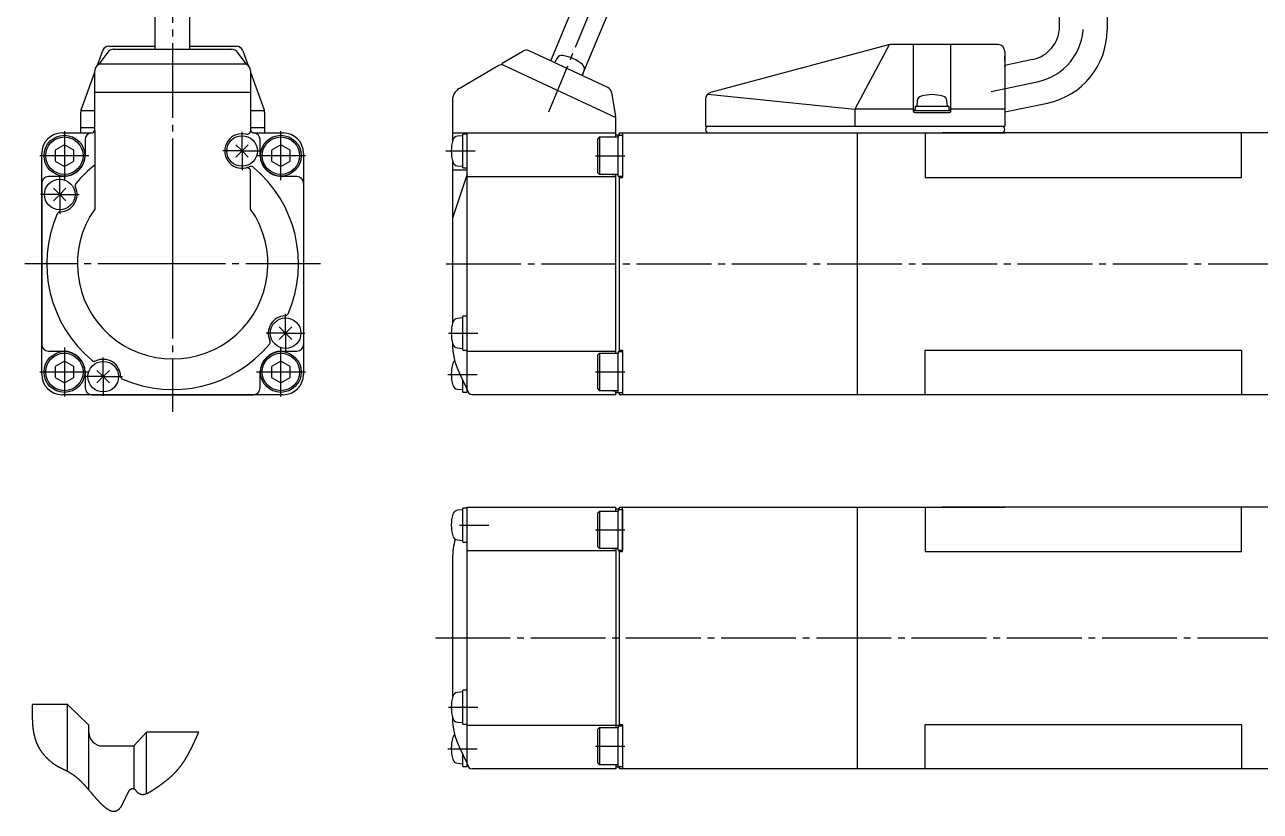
# Model space of a CAD drawing. Extents: x -147 to 165, y -93 to 97.
# Drawn here: x -146.7 to 34.9, y -93 to 22.7 of the extents above; entities that cross this region are included whole.
import ezdxf

# ---------------------------------------------------------------- set-up
doc = ezdxf.new("R2010")
doc.units = 0
doc.linetypes.add('DASH_CENTER', pattern=[14, 11, -1, 1, -1])
doc.layers.get('0').update_dxf_attribs({"linetype": 'CONTINUOUS'})

msp = doc.modelspace()

# ---------------------------------------------------------------- linework, layer by layer
at = {"color": 7, "linetype": 'CONTINUOUS'}
for p, q in [((5.43, 22.44), (5.43, 36.14)), ((12.43, 36.14), (12.43, 21.93)), ((-127.49, 19.88), (-127.49, 31.5)), ((-122.39, 19.88), (-122.39, 31.5)), ((-69.35, 17.35), (-64.34, 29.46)), ((-64.72, 15.19), (-59.77, 27.16)), ((-122.39, 19.06), (-122.39, 20)), ((-135.25, 18.85), (-136.04, 16.66)), ((-134.46, 18.65), (-135.75, 16.9)), ((-135.25, 18.85), (-135.21, 18.95)), ((-134.32, 19.5), (-129.94, 19.5)), ((-133.66, 19.06), (-116.22, 19.06)), ((-129.94, 19.5), (-129.44, 19.5)), ((-129.44, 19.5), (-127.49, 19.5)), ((-127.49, 19.06), (-127.49, 19.89)), ((-122.39, 19.5), (-115.55, 19.5)), ((-114.12, 16.9), (-115.41, 18.65)), ((-114.66, 18.95), (-114.63, 18.85)), ((-114.63, 18.85), (-113.83, 16.66)), ((-76.5, 17), (-73.46, 18.79)), ((-76.5, 17), (-73.46, 18.79)), ((-60.96, 13.44), (-72.53, 18.83)), ((-19.73, 19.72), (-45.87, 12.69)), ((-19.61, 19.74), (-24.64, 10.25)), ((-3.61, 19.75), (-19.47, 19.75)), ((-16.06, 19.75), (-16.06, 9.95)), ((-10.56, 9.95), (-10.56, 19.75)), ((-2.61, 18.75), (-2.61, 18.05)), ((-2.61, 18.75), (-2.61, 7.75)), ((-135.75, 16.9), (-114.12, 16.9)), ((-135.39, 16.9), (-114.49, 16.9)), ((-77.11, 16.63), (-82.82, 13.27)), ((-76.49, 16.82), (-59.8, 9.04)), ((-68.4, 17.77), (-68.79, 17.09)), ((-2.61, 17.35), (-2.61, 18.05)), ((1.44, 17.54), (-2.61, 16.7)), ((-2.61, 17.35), (-2.61, 7.75)), ((-2.61, 17.35), (-2.61, 7.75)), ((-2.61, 16.53), (-2.61, 16.68)), ((-2.61, 16.53), (-2.61, 16.35)), ((-138.38, 10.16), (-136.39, 15.69)), ((-136.39, 7.25), (-136.39, 15.9)), ((-136.39, 7.25), (-136.39, 15.88)), ((-113.49, 15.9), (-113.49, 7.25)), ((-113.49, 15.88), (-113.49, 7.25)), ((-113.49, 15.69), (-111.5, 10.16)), ((-64.71, 15.19), (-64.45, 15.93)), ((-136.39, 12.75), (-113.49, 12.75)), ((-83.81, 11.55), (-83.81, 5.52)), ((-60.41, 12.7), (-59.83, 9.23)), ((-46.61, 11.72), (-46.61, 10.95)), ((-46.61, 10.95), (-46.61, 7.75)), ((-46.29, 12.46), (-24.64, 10.25)), ((-15.49, 11.47), (-15.56, 10.69)), ((-11.06, 10.69), (-11.12, 11.47)), ((-2.61, 9.86), (3.66, 11.16)), ((-138.44, 6.75), (-138.44, 9.83)), ((-136.39, 10), (-138.42, 10)), ((-111.45, 10), (-113.49, 10)), ((-111.44, 9.83), (-111.44, 6.75)), ((-24.64, 10.25), (-24.64, 7.75)), ((-16.06, 10.25), (-24.64, 10.25)), ((-15.86, 10.05), (-10.76, 10.05)), ((-15.86, 9.75), (-10.76, 9.75)), ((-15.81, 10.69), (-10.81, 10.69)), ((-15.81, 10.69), (-15.81, 10.05)), ((-15.81, 10.05), (-10.81, 10.05)), ((-10.81, 10.05), (-10.81, 10.69)), ((-2.61, 10.25), (-10.56, 10.25)), ((-136.39, 7.5), (-138.44, 7.5)), ((-111.44, 7.5), (-113.49, 7.5)), ((-59.8, 6.16), (-59.8, 9.04)), ((-59.8, 9.04), (-59.8, 9.04)), ((-46.61, 7.75), (-2.61, 7.75)), ((-27.11, 7.75), (-2.61, 7.75)), ((-141.19, 6.75), (-136.89, 6.75)), ((-137.79, 5.77), (-137.79, 3.56)), ((-136.39, 7.1), (-136.39, -4.44)), ((-136.39, 7.1), (-136.39, -4.44)), ((-113.49, 7.25), (-113.49, 7.06)), ((-113.49, 7.25), (-113.49, 7.06)), ((-112.99, 6.75), (-108.69, 6.75)), ((-112.09, 3.56), (-112.09, 5.77)), ((-83.81, 6.75), (-81.64, 6.75)), ((-82.28, 6.35), (-83.06, 6.28)), ((-81.64, 6.6), (-82.28, 6.6)), ((-82.28, 1.6), (-82.28, 6.6)), ((-81.64, 6.75), (-59.8, 6.75)), ((-81.64, -30.84), (-81.64, 6.75)), ((-81.64, 1.6), (-81.64, 6.6)), ((-62.19, 6.16), (-62.44, 5.91)), ((-62.44, 0.91), (-62.44, 5.91)), ((-62.19, 6.16), (-62.19, 0.66)), ((-62.19, 6.16), (-59.44, 6.16)), ((-60.01, 6.5), (-60.01, 6.5)), ((-60.01, 6.5), (-60.01, 6.5)), ((-60.01, 6.5), (-60.01, 6.5)), ((-60.01, 6.5), (-60.01, 6.5)), ((-60.01, 6.5), (-60.01, 6.5)), ((-60.01, 6.5), (-60.01, 6.5)), ((-60.01, 6.5), (-60.01, 6.5)), ((-60.01, 6.5), (-60.01, 6.5)), ((-60.01, 6.5), (-60.01, 6.5)), ((-60.01, 6.5), (-60.01, 6.5)), ((-60.01, 6.5), (-60.01, 6.5)), ((-60.01, 6.5), (-60.01, 6.5)), ((-60.01, 6.5), (-60.01, 6.5)), ((-60.01, 6.5), (-60.01, 6.5)), ((-60.01, 6.5), (-60.01, 6.5)), ((-60.01, 6.5), (-60.01, 6.5)), ((-59.3, 6.45), (-59.8, 6.45)), ((-59.44, 6.41), (-59.44, 6.16)), ((-59.44, 6.41), (-58.8, 6.41)), ((-59.44, 3.41), (-59.44, 6.16)), ((-59.3, 6.75), (-59.3, 6.41)), ((-59.3, 6.75), (-2.61, 6.75)), ((-59.3, 6.41), (-59.3, 6.45)), ((-58.8, 6.75), (-58.8, 0.21)), ((-24.3, 6.75), (-24.3, -31.75)), ((-14.31, 6.75), (-14.31, 0.21)), ((37.69, 6.75), (-11.81, 6.75)), ((-11.81, 6.75), (-2.61, 6.75)), ((32.19, 0.21), (32.19, 6.75)), ((-144.19, -28.75), (-144.19, 3.75)), ((-140.85, 5.01), (-142.23, 4.21)), ((-142.23, 4.21), (-142.23, 2.61)), ((-139.46, 4.21), (-140.85, 5.01)), ((-139.46, 2.61), (-139.46, 4.21)), ((-114.74, 4.1), (-115.66, 5.02)), ((-114.74, 4.1), (-115.66, 3.18)), ((-114.74, 4.1), (-113.82, 5.02)), ((-114.74, 4.1), (-113.82, 3.18)), ((-109.03, 5.01), (-110.41, 4.21)), ((-110.41, 4.21), (-110.41, 2.61)), ((-107.64, 4.21), (-109.03, 5.01)), ((-107.64, 2.61), (-107.64, 4.21)), ((-105.69, 3.75), (-105.69, -28.75)), ((-142.23, 2.61), (-140.85, 1.81)), ((-140.85, 1.81), (-139.46, 2.61)), ((-110.41, 2.61), (-109.03, 1.81)), ((-109.03, 1.81), (-107.64, 2.61)), ((-83.81, 2.67), (-83.81, -21.28)), ((-83.06, 1.92), (-82.28, 1.85)), ((-59.44, 0.66), (-59.44, 3.41)), ((-140.85, 0.35), (-143.19, 0.35)), ((-113.49, -4.44), (-113.49, 1.14)), ((-113.49, -4.44), (-113.49, 1.14)), ((-106.69, 0.35), (-109.03, 0.35)), ((-81.64, 1.29), (-83.81, 1.29)), ((-81.64, 0.69), (-83.81, -5.78)), ((-82.28, 1.6), (-81.64, 1.6)), ((-81.64, 0.36), (-59.8, 0.36)), ((-62.44, 0.91), (-62.19, 0.66)), ((-59.44, 0.66), (-62.19, 0.66)), ((-60.3, 0.66), (-59.7, 0.66)), ((-60.3, 0.66), (-59.7, 0.66)), ((-59.8, -25.66), (-59.8, 0.66)), ((-59.44, 0.66), (-59.7, 0.66)), ((-59.44, 0.66), (-59.7, 0.66)), ((-59.44, 0.41), (-59.44, 0.66)), ((-59.44, 0.41), (-58.8, 0.41)), ((-59.3, 0.41), (-59.3, -25.41)), ((-59.3, 0.21), (-58.8, 0.21)), ((-14.31, 0.21), (32.19, 0.21)), ((-144.19, -0.64), (-144.19, -24.35)), ((-141.54, -2.3), (-142.46, -1.38)), ((-141.54, -2.3), (-140.62, -1.38)), ((-105.69, -0.64), (-105.69, -24.35)), ((-141.54, -2.3), (-142.46, -3.22)), ((-141.54, -2.3), (-140.62, -3.22)), ((-108.34, -22.7), (-109.26, -21.78)), ((-108.34, -22.7), (-107.42, -21.78)), ((-82.28, -20.45), (-83.06, -20.52)), ((-82.28, -25.2), (-82.28, -20.2)), ((-81.64, -20.2), (-82.28, -20.2)), ((-81.64, -25.2), (-81.64, -20.2)), ((-108.34, -22.7), (-109.26, -23.62)), ((-108.34, -22.7), (-107.42, -23.62)), ((-143.19, -25.35), (-140.85, -25.35)), ((-109.03, -25.35), (-106.69, -25.35)), ((-83.06, -24.88), (-82.28, -24.95)), ((-82.28, -25.2), (-81.64, -25.2)), ((-81.64, -25.34), (-59.8, -25.34)), ((-59.44, -25.41), (-59.44, -25.66)), ((-59.44, -25.41), (-58.8, -25.41)), ((-59.3, -25.21), (-58.8, -25.21)), ((-58.8, -25.21), (-58.8, -31.75)), ((-58.8, -25.41), (-58.8, -31.41)), ((-14.31, -25.21), (32.19, -25.21)), ((-14.31, -31.75), (-14.31, -25.21)), ((32.19, -25.21), (32.19, -31.75)), ((-140.85, -26.81), (-142.23, -27.61)), ((-139.46, -27.61), (-140.85, -26.81)), ((-109.03, -26.81), (-110.41, -27.61)), ((-107.64, -27.61), (-109.03, -26.81)), ((-62.19, -25.66), (-62.44, -25.91)), ((-62.44, -30.91), (-62.44, -25.91)), ((-62.19, -25.66), (-62.19, -31.16)), ((-62.19, -25.66), (-59.44, -25.66)), ((-59.44, -28.41), (-59.44, -25.66)), ((-142.23, -27.61), (-142.23, -29.21)), ((-139.46, -29.21), (-139.46, -27.61)), ((-137.79, -28.41), (-137.79, -30.75)), ((-135.14, -29.1), (-136.06, -28.18)), ((-135.14, -29.1), (-134.22, -28.18)), ((-112.09, -30.75), (-112.09, -28.41)), ((-110.41, -27.61), (-110.41, -29.21)), ((-107.64, -29.21), (-107.64, -27.61)), ((-81.64, -30.94), (-82.79, -28.58)), ((-59.44, -31.16), (-59.44, -28.41)), ((-142.23, -29.21), (-140.85, -30.01)), ((-140.85, -30.01), (-139.46, -29.21)), ((-135.14, -29.1), (-136.06, -30.02)), ((-135.14, -29.1), (-134.22, -30.02)), ((-110.41, -29.21), (-109.03, -30.01)), ((-109.03, -30.01), (-107.64, -29.21)), ((-82.28, -31.4), (-82.28, -29.63)), ((-81.64, -31.4), (-81.64, -29.09)), ((-108.69, -31.75), (-141.19, -31.75)), ((-136.79, -31.75), (-113.09, -31.75)), ((-83.06, -30.93), (-82.28, -31)), ((-82.28, -31.4), (-81.64, -31.4)), ((-81.61, -31.05), (-81.61, -31.07)), ((-59.8, -31.75), (-80.91, -31.75)), ((-62.44, -30.91), (-62.19, -31.16)), ((-59.44, -31.16), (-62.19, -31.16)), ((-60.3, -31.16), (-59.7, -31.16)), ((-60.3, -31.16), (-59.7, -31.16)), ((-59.8, -31.75), (-59.8, -31.16)), ((-59.8, -31.45), (-59.3, -31.45)), ((-59.44, -31.16), (-59.7, -31.16)), ((-59.44, -31.16), (-59.7, -31.16)), ((-59.44, -31.41), (-59.44, -31.16)), ((-59.44, -31.41), (-58.8, -31.41)), ((-59.3, -31.41), (-59.3, -31.75)), ((37.69, -31.75), (-59.3, -31.75)), ((-58.2, -31.75), (-59.2, -31.75)), ((-82.28, -48.69), (-83.06, -48.76)), ((-82.28, -53.44), (-82.28, -48.44)), ((-81.64, -48.44), (-82.28, -48.44)), ((-81.64, -85.88), (-81.64, -48.29)), ((-81.64, -48.29), (-59.8, -48.29)), ((-81.64, -53.44), (-81.64, -48.44)), ((-62.19, -48.88), (-62.44, -49.13)), ((-62.19, -48.88), (-59.44, -48.88)), ((-62.19, -48.88), (-62.19, -54.38)), ((-59.8, -48.88), (-59.8, -48.29)), ((-59.3, -48.59), (-59.8, -48.59)), ((-59.44, -48.63), (-58.8, -48.63)), ((-59.44, -48.63), (-59.44, -48.88)), ((-59.44, -51.63), (-59.44, -48.88)), ((-59.3, -48.29), (-2.61, -48.29)), ((-59.3, -48.29), (-59.3, -48.59)), ((-59.3, -48.63), (-59.3, -48.59)), ((-58.8, -54.83), (-58.8, -48.29)), ((-58.8, -48.63), (-58.8, -54.63)), ((-24.31, -48.29), (-24.31, -86.79)), ((-14.31, -48.29), (-14.31, -54.83)), ((-11.81, -48.29), (-2.61, -48.29)), ((37.69, -48.29), (-11.81, -48.29)), ((32.19, -54.83), (32.19, -48.29)), ((-62.44, -54.13), (-62.44, -49.13)), ((-59.44, -54.38), (-59.44, -51.63)), ((-83.06, -53.12), (-82.28, -53.19)), ((-82.28, -53.44), (-81.64, -53.44)), ((-62.44, -54.13), (-62.19, -54.38)), ((-59.44, -54.38), (-62.19, -54.38)), ((-60.3, -54.38), (-59.7, -54.38)), ((-60.3, -54.38), (-59.7, -54.38)), ((-59.8, -54.38), (-59.8, -80.7)), ((-59.44, -54.38), (-59.7, -54.38)), ((-59.44, -54.38), (-59.7, -54.38)), ((-59.44, -54.63), (-59.44, -54.38)), ((-83.8, -55.85), (-83.8, -73.44)), ((-81.64, -54.68), (-59.8, -54.68)), ((-59.44, -54.63), (-58.8, -54.63)), ((-59.3, -54.83), (-59.3, -54.63)), ((-59.3, -54.83), (-59.3, -80.25)), ((-59.3, -54.83), (-58.8, -54.83)), ((-14.31, -54.83), (32.19, -54.83)), ((-83.8, -61.64), (-83.8, -76.14)), ((-82.28, -75.49), (-83.06, -75.56)), ((-81.64, -75.24), (-82.28, -75.24)), ((-82.28, -80.24), (-82.28, -75.24)), ((-81.64, -80.24), (-81.64, -75.24)), ((-140.39, -77.35), (-145.56, -77.35)), ((-140.39, -77.35), (-137.27, -80.35)), ((-140.39, -87.15), (-140.39, -77.35)), ((-137.27, -89.89), (-137.27, -80.35)), ((-130.63, -83.43), (-128.77, -81.39)), ((-121.09, -81.39), (-128.77, -81.39)), ((-128.77, -90.43), (-128.77, -81.39)), ((-83.06, -79.92), (-82.28, -79.99)), ((-82.28, -80.24), (-81.64, -80.24)), ((-81.64, -80.38), (-59.31, -80.38)), ((-62.19, -80.7), (-62.44, -80.95)), ((-62.44, -85.95), (-62.44, -80.95)), ((-62.19, -80.7), (-59.44, -80.7)), ((-62.19, -80.7), (-62.19, -86.2)), ((-59.44, -80.45), (-58.8, -80.45)), ((-59.44, -80.45), (-59.44, -80.7)), ((-59.44, -83.45), (-59.44, -80.7)), ((-59.3, -80.25), (-58.8, -80.25)), ((-59.3, -80.25), (-59.3, -80.45)), ((-58.8, -80.25), (-58.8, -86.79)), ((-58.8, -80.45), (-58.8, -86.45)), ((-14.31, -86.79), (-14.31, -80.25)), ((-14.31, -80.25), (32.19, -80.25)), ((32.19, -80.25), (32.19, -86.79)), ((-135.27, -83.43), (-130.63, -83.43)), ((-130.63, -83.43), (-130.63, -89.75)), ((-59.44, -86.2), (-59.44, -83.45)), ((-81.64, -85.98), (-82.79, -83.62)), ((-82.28, -86.44), (-82.28, -84.67)), ((-81.64, -86.44), (-81.64, -84.13)), ((-83.06, -85.97), (-82.28, -86.04)), ((-82.28, -86.44), (-81.64, -86.44)), ((-81.6, -86.09), (-81.6, -86.11)), ((-59.8, -86.79), (-80.91, -86.79)), ((-62.44, -85.95), (-62.19, -86.2)), ((-59.44, -86.2), (-62.19, -86.2)), ((-59.8, -86.2), (-59.8, -86.79)), ((-59.8, -86.49), (-59.3, -86.49)), ((-59.44, -86.45), (-59.44, -86.2)), ((-59.44, -86.45), (-58.8, -86.45)), ((-59.3, -86.45), (-59.3, -86.69)), ((-59.2, -86.79), (-59.3, -86.69)), ((-58.2, -86.79), (-59.2, -86.79)), ((-26.41, -86.79), (-58.2, -86.79)), ((37.69, -86.79), (-26.41, -86.79))]:
    msp.add_line(p, q, dxfattribs=at)
at = {"color": 1, "linetype": 'DASH_CENTER'}
for p, q in [((-124.94, 33.96), (-124.94, -2.4)), ((-61.56, 29.51), (-69.71, 9.8)), ((-4.61, 12.87), (2.15, 14.27)), ((-140.85, 7.01), (-140.85, -0.19)), ((-114.74, 4.1), (-114.74, 6.94)), ((-109.03, -0.19), (-109.03, 7.01)), ((-114.74, 4.1), (-117.58, 4.1)), ((-114.74, 4.1), (-111.9, 4.1)), ((-114.74, 4.1), (-114.74, 1.26)), ((-84.77, 4.1), (-80.47, 4.1)), ((-137.25, 3.41), (-144.45, 3.41)), ((-105.43, 3.41), (-112.63, 3.41)), ((-62.77, 3.41), (-58.47, 3.41)), ((-141.54, -2.3), (-141.54, 0.54)), ((-141.54, -2.3), (-144.38, -2.3)), ((-141.54, -2.3), (-138.7, -2.3)), ((-141.54, -2.3), (-141.54, -5.14)), ((-124.94, -2.4), (-124.94, -12.5)), ((-124.94, -12.5), (-146.69, -12.5)), ((-124.94, -12.5), (-124.94, -34.25)), ((-103.19, -12.5), (-124.94, -12.5)), ((-84.74, -12.5), (64.22, -12.5)), ((-108.34, -22.7), (-108.34, -19.86)), ((-108.34, -22.7), (-111.18, -22.7)), ((-108.34, -22.7), (-105.5, -22.7)), ((-108.34, -22.7), (-108.34, -25.54)), ((-84.38, -22.7), (-80.08, -22.7)), ((-140.85, -24.81), (-140.85, -32.01)), ((-109.03, -32.01), (-109.03, -24.81)), ((-135.14, -29.1), (-135.14, -26.26)), ((-144.45, -28.41), (-137.25, -28.41)), ((-112.63, -28.41), (-105.43, -28.41)), ((-84.48, -28.8), (-80.18, -28.8)), ((-62.77, -28.41), (-58.47, -28.41)), ((-135.14, -29.1), (-137.98, -29.1)), ((-135.14, -29.1), (-135.14, -31.94)), ((-135.14, -29.1), (-132.3, -29.1)), ((-82.76, -50.94), (-78.46, -50.94)), ((-62.77, -51.63), (-58.47, -51.63)), ((-86.31, -67.54), (65.69, -67.54)), ((-84.37, -77.74), (-80.07, -77.74)), ((-62.77, -83.45), (-58.47, -83.45)), ((-84.47, -83.84), (-80.17, -83.84))]:
    msp.add_line(p, q, dxfattribs=at)
at = {"color": 2}
msp.add_polyline3d([(-145.56, -77.35, 0), (-145.56, -77.39, 0), (-145.57, -77.43, 0), (-145.57, -77.47, 0), (-145.57, -77.51, 0), (-145.57, -77.55, 0), (-145.57, -77.59, 0), (-145.57, -77.63, 0), (-145.57, -77.67, 0), (-145.57, -77.71, 0), (-145.57, -77.76, 0), (-145.57, -77.8, 0), (-145.57, -77.84, 0), (-145.57, -77.88, 0), (-145.57, -77.92, 0), (-145.57, -77.96, 0), (-145.57, -78, 0), (-145.58, -78.04, 0), (-145.58, -78.08, 0), (-145.58, -78.12, 0), (-145.58, -78.16, 0), (-145.58, -78.2, 0), (-145.58, -78.24, 0), (-145.58, -78.28, 0), (-145.58, -78.32, 0), (-145.58, -78.36, 0), (-145.58, -78.4, 0), (-145.58, -78.44, 0), (-145.58, -78.48, 0), (-145.58, -78.53, 0), (-145.58, -78.57, 0), (-145.58, -78.61, 0), (-145.58, -78.65, 0), (-145.58, -78.69, 0), (-145.58, -78.73, 0), (-145.58, -78.77, 0), (-145.58, -78.81, 0), (-145.58, -78.85, 0), (-145.58, -78.89, 0), (-145.58, -78.93, 0), (-145.58, -78.97, 0), (-145.58, -79.01, 0), (-145.58, -79.05, 0), (-145.58, -79.09, 0), (-145.58, -79.13, 0), (-145.58, -79.17, 0), (-145.57, -79.21, 0), (-145.57, -79.25, 0), (-145.57, -79.29, 0), (-145.57, -79.34, 0), (-145.57, -79.38, 0), (-145.57, -79.42, 0), (-145.57, -79.46, 0), (-145.57, -79.5, 0), (-145.57, -79.54, 0), (-145.56, -79.58, 0), (-145.56, -79.62, 0), (-145.56, -79.66, 0), (-145.56, -79.7, 0), (-145.56, -79.74, 0), (-145.56, -79.78, 0), (-145.56, -79.82, 0), (-145.55, -79.86, 0), (-145.55, -79.9, 0), (-145.55, -79.94, 0), (-145.55, -79.98, 0), (-145.54, -80.02, 0), (-145.54, -80.06, 0), (-145.54, -80.1, 0), (-145.54, -80.15, 0), (-145.53, -80.19, 0), (-145.53, -80.23, 0), (-145.53, -80.27, 0), (-145.52, -80.31, 0), (-145.52, -80.35, 0), (-145.52, -80.39, 0), (-145.51, -80.43, 0), (-145.51, -80.47, 0), (-145.51, -80.51, 0), (-145.5, -80.55, 0), (-145.5, -80.59, 0), (-145.5, -80.63, 0), (-145.49, -80.67, 0), (-145.49, -80.71, 0), (-145.48, -80.75, 0), (-145.48, -80.79, 0), (-145.47, -80.83, 0), (-145.47, -80.87, 0), (-145.46, -80.91, 0), (-145.46, -80.95, 0), (-145.45, -80.99, 0), (-145.45, -81.03, 0), (-145.44, -81.07, 0), (-145.43, -81.11, 0), (-145.43, -81.15, 0), (-145.42, -81.19, 0), (-145.41, -81.23, 0), (-145.41, -81.27, 0), (-145.4, -81.31, 0), (-145.4, -81.35, 0), (-145.39, -81.39, 0), (-145.38, -81.43, 0), (-145.37, -81.47, 0), (-145.37, -81.51, 0), (-145.36, -81.55, 0), (-145.35, -81.59, 0), (-145.34, -81.63, 0), (-145.33, -81.67, 0), (-145.33, -81.71, 0), (-145.32, -81.75, 0), (-145.31, -81.79, 0), (-145.3, -81.83, 0), (-145.29, -81.87, 0), (-145.28, -81.91, 0), (-145.27, -81.95, 0), (-145.26, -81.99, 0), (-145.25, -82.03, 0), (-145.24, -82.07, 0), (-145.23, -82.11, 0), (-145.22, -82.15, 0), (-145.21, -82.19, 0), (-145.2, -82.23, 0), (-145.19, -82.26, 0), (-145.18, -82.3, 0), (-145.16, -82.34, 0), (-145.15, -82.38, 0), (-145.14, -82.42, 0), (-145.13, -82.46, 0), (-145.12, -82.5, 0), (-145.1, -82.54, 0), (-145.09, -82.57, 0), (-145.08, -82.61, 0), (-145.06, -82.65, 0), (-145.05, -82.69, 0), (-145.04, -82.73, 0), (-145.02, -82.77, 0), (-145.01, -82.8, 0), (-145, -82.84, 0), (-144.98, -82.88, 0), (-144.97, -82.92, 0), (-144.95, -82.96, 0), (-144.94, -82.99, 0), (-144.92, -83.03, 0), (-144.9, -83.07, 0), (-144.89, -83.11, 0), (-144.87, -83.14, 0), (-144.85, -83.18, 0), (-144.84, -83.22, 0), (-144.82, -83.25, 0), (-144.81, -83.29, 0), (-144.79, -83.33, 0), (-144.77, -83.36, 0), (-144.75, -83.4, 0), (-144.73, -83.44, 0), (-144.72, -83.47, 0), (-144.7, -83.51, 0), (-144.68, -83.55, 0), (-144.66, -83.58, 0), (-144.64, -83.62, 0), (-144.62, -83.65, 0), (-144.6, -83.69, 0), (-144.58, -83.72, 0), (-144.56, -83.76, 0), (-144.54, -83.79, 0), (-144.52, -83.83, 0), (-144.5, -83.86, 0), (-144.48, -83.9, 0), (-144.46, -83.93, 0), (-144.43, -83.97, 0), (-144.41, -84, 0), (-144.39, -84.03, 0), (-144.37, -84.07, 0), (-144.34, -84.1, 0), (-144.32, -84.14, 0), (-144.3, -84.17, 0), (-144.28, -84.2, 0), (-144.25, -84.24, 0), (-144.23, -84.27, 0), (-144.21, -84.3, 0), (-144.18, -84.34, 0), (-144.16, -84.37, 0), (-144.13, -84.4, 0), (-144.11, -84.43, 0), (-144.09, -84.47, 0), (-144.06, -84.5, 0), (-144.03, -84.53, 0), (-144.01, -84.56, 0), (-143.98, -84.59, 0), (-143.96, -84.63, 0), (-143.93, -84.66, 0), (-143.91, -84.69, 0), (-143.88, -84.72, 0), (-143.85, -84.75, 0), (-143.83, -84.78, 0), (-143.8, -84.81, 0), (-143.77, -84.84, 0), (-143.75, -84.87, 0), (-143.72, -84.9, 0), (-143.69, -84.93, 0), (-143.66, -84.97, 0), (-143.64, -84.99, 0), (-143.61, -85.02, 0), (-143.58, -85.05, 0), (-143.55, -85.08, 0), (-143.53, -85.11, 0), (-143.5, -85.14, 0), (-143.47, -85.17, 0), (-143.44, -85.2, 0), (-143.41, -85.23, 0), (-143.38, -85.26, 0), (-143.35, -85.29, 0), (-143.32, -85.31, 0), (-143.29, -85.34, 0), (-143.26, -85.37, 0), (-143.23, -85.4, 0), (-143.2, -85.43, 0), (-143.17, -85.45, 0), (-143.14, -85.48, 0), (-143.11, -85.51, 0), (-143.08, -85.53, 0), (-143.05, -85.56, 0), (-143.02, -85.59, 0), (-142.99, -85.61, 0), (-142.96, -85.64, 0), (-142.93, -85.67, 0), (-142.9, -85.69, 0), (-142.87, -85.72, 0), (-142.83, -85.74, 0), (-142.8, -85.77, 0), (-142.77, -85.79, 0), (-142.74, -85.82, 0), (-142.71, -85.84, 0), (-142.67, -85.87, 0), (-142.64, -85.89, 0), (-142.61, -85.92, 0), (-142.58, -85.94, 0), (-142.54, -85.97, 0), (-142.51, -85.99, 0), (-142.48, -86.01, 0), (-142.44, -86.04, 0), (-142.41, -86.06, 0), (-142.38, -86.08, 0), (-142.34, -86.11, 0), (-142.31, -86.13, 0), (-142.28, -86.15, 0), (-142.24, -86.18, 0), (-142.21, -86.2, 0), (-142.18, -86.22, 0), (-142.14, -86.24, 0), (-142.11, -86.26, 0), (-142.07, -86.29, 0), (-142.04, -86.31, 0), (-142, -86.33, 0), (-141.97, -86.35, 0), (-141.93, -86.37, 0), (-141.9, -86.39, 0), (-141.86, -86.41, 0), (-141.83, -86.43, 0), (-141.79, -86.45, 0), (-141.76, -86.47, 0), (-141.72, -86.49, 0), (-141.69, -86.51, 0), (-141.65, -86.53, 0), (-141.62, -86.55, 0), (-141.58, -86.57, 0), (-141.54, -86.59, 0), (-141.51, -86.61, 0), (-141.47, -86.62, 0), (-141.44, -86.64, 0), (-141.4, -86.66, 0), (-141.36, -86.68, 0), (-141.33, -86.7, 0), (-141.29, -86.72, 0), (-141.25, -86.73, 0), (-141.22, -86.75, 0), (-141.18, -86.77, 0), (-141.15, -86.79, 0), (-141.11, -86.8, 0), (-141.07, -86.82, 0), (-141.04, -86.84, 0), (-141, -86.86, 0), (-140.96, -86.87, 0), (-140.93, -86.89, 0), (-140.89, -86.91, 0), (-140.85, -86.93, 0), (-140.82, -86.94, 0), (-140.78, -86.96, 0), (-140.74, -86.98, 0), (-140.71, -87, 0), (-140.67, -87.01, 0), (-140.63, -87.03, 0), (-140.6, -87.05, 0), (-140.56, -87.07, 0), (-140.53, -87.09, 0), (-140.49, -87.1, 0), (-140.45, -87.12, 0), (-140.42, -87.14, 0), (-140.38, -87.16, 0), (-140.35, -87.18, 0), (-140.31, -87.2, 0), (-140.27, -87.22, 0), (-140.24, -87.24, 0), (-140.2, -87.26, 0), (-140.17, -87.28, 0), (-140.13, -87.3, 0), (-140.1, -87.32, 0), (-140.06, -87.34, 0), (-140.03, -87.36, 0), (-139.99, -87.38, 0), (-139.96, -87.4, 0), (-139.93, -87.42, 0), (-139.89, -87.45, 0), (-139.86, -87.47, 0), (-139.82, -87.49, 0), (-139.79, -87.51, 0), (-139.75, -87.53, 0), (-139.72, -87.56, 0), (-139.69, -87.58, 0), (-139.65, -87.6, 0), (-139.62, -87.63, 0), (-139.59, -87.65, 0), (-139.55, -87.67, 0), (-139.52, -87.7, 0), (-139.49, -87.72, 0), (-139.46, -87.74, 0), (-139.42, -87.77, 0), (-139.39, -87.79, 0), (-139.36, -87.82, 0), (-139.32, -87.84, 0), (-139.29, -87.87, 0), (-139.26, -87.89, 0), (-139.23, -87.92, 0), (-139.2, -87.94, 0), (-139.16, -87.97, 0), (-139.13, -87.99, 0), (-139.1, -88.02, 0), (-139.07, -88.04, 0), (-139.04, -88.07, 0), (-139.01, -88.1, 0), (-138.98, -88.12, 0), (-138.95, -88.15, 0), (-138.91, -88.17, 0), (-138.88, -88.2, 0), (-138.85, -88.23, 0), (-138.82, -88.25, 0), (-138.79, -88.28, 0), (-138.76, -88.31, 0), (-138.73, -88.34, 0), (-138.7, -88.36, 0), (-138.67, -88.39, 0), (-138.64, -88.42, 0), (-138.61, -88.45, 0), (-138.58, -88.47, 0), (-138.56, -88.5, 0), (-138.53, -88.53, 0), (-138.5, -88.56, 0), (-138.47, -88.59, 0), (-138.44, -88.61, 0), (-138.41, -88.64, 0), (-138.38, -88.67, 0), (-138.35, -88.7, 0), (-138.32, -88.73, 0), (-138.29, -88.76, 0), (-138.27, -88.79, 0), (-138.24, -88.82, 0), (-138.21, -88.84, 0), (-138.18, -88.87, 0), (-138.15, -88.9, 0), (-138.13, -88.93, 0), (-138.1, -88.96, 0), (-138.07, -88.99, 0), (-138.04, -89.02, 0), (-138.01, -89.05, 0), (-137.99, -89.08, 0), (-137.96, -89.11, 0), (-137.93, -89.14, 0), (-137.91, -89.17, 0), (-137.88, -89.2, 0), (-137.85, -89.23, 0), (-137.82, -89.26, 0), (-137.8, -89.29, 0), (-137.77, -89.32, 0), (-137.74, -89.35, 0), (-137.72, -89.38, 0), (-137.69, -89.41, 0), (-137.66, -89.44, 0), (-137.63, -89.47, 0), (-137.61, -89.5, 0), (-137.58, -89.53, 0), (-137.56, -89.56, 0), (-137.53, -89.59, 0), (-137.5, -89.63, 0), (-137.47, -89.66, 0), (-137.45, -89.69, 0), (-137.42, -89.72, 0), (-137.4, -89.75, 0), (-137.37, -89.78, 0), (-137.34, -89.81, 0), (-137.32, -89.84, 0), (-137.29, -89.87, 0), (-137.26, -89.9, 0), (-137.24, -89.93, 0), (-137.21, -89.96, 0), (-137.19, -89.99, 0), (-137.16, -90.03, 0), (-137.13, -90.06, 0), (-137.11, -90.09, 0), (-137.08, -90.12, 0), (-137.05, -90.15, 0), (-137.03, -90.18, 0), (-137, -90.21, 0), (-136.98, -90.24, 0), (-136.95, -90.27, 0), (-136.92, -90.3, 0), (-136.9, -90.33, 0), (-136.87, -90.37, 0), (-136.84, -90.4, 0), (-136.82, -90.43, 0), (-136.79, -90.46, 0), (-136.77, -90.49, 0), (-136.74, -90.52, 0), (-136.71, -90.55, 0), (-136.69, -90.58, 0), (-136.66, -90.61, 0), (-136.63, -90.64, 0), (-136.61, -90.67, 0), (-136.58, -90.7, 0), (-136.56, -90.74, 0), (-136.53, -90.77, 0), (-136.5, -90.8, 0), (-136.48, -90.83, 0), (-136.45, -90.86, 0), (-136.42, -90.89, 0), (-136.4, -90.92, 0), (-136.37, -90.95, 0), (-136.34, -90.98, 0), (-136.32, -91.01, 0), (-136.29, -91.04, 0), (-136.26, -91.07, 0), (-136.24, -91.1, 0), (-136.21, -91.13, 0), (-136.18, -91.16, 0), (-136.16, -91.19, 0), (-136.13, -91.22, 0), (-136.1, -91.25, 0), (-136.07, -91.28, 0), (-136.05, -91.31, 0), (-136.02, -91.34, 0), (-135.99, -91.37, 0), (-135.96, -91.4, 0), (-135.94, -91.43, 0), (-135.91, -91.46, 0), (-135.88, -91.49, 0), (-135.85, -91.52, 0), (-135.83, -91.55, 0), (-135.8, -91.58, 0), (-135.77, -91.61, 0), (-135.74, -91.64, 0), (-135.72, -91.67, 0), (-135.69, -91.7, 0), (-135.66, -91.73, 0), (-135.63, -91.76, 0), (-135.6, -91.79, 0), (-135.57, -91.81, 0), (-135.54, -91.84, 0), (-135.52, -91.87, 0), (-135.49, -91.9, 0), (-135.46, -91.93, 0), (-135.43, -91.96, 0), (-135.4, -91.98, 0), (-135.37, -92.01, 0), (-135.34, -92.04, 0), (-135.31, -92.07, 0), (-135.28, -92.1, 0), (-135.25, -92.12, 0), (-135.22, -92.15, 0), (-135.2, -92.18, 0), (-135.17, -92.2, 0), (-135.14, -92.23, 0), (-135.1, -92.26, 0), (-135.07, -92.28, 0), (-135.04, -92.31, 0), (-135.01, -92.34, 0), (-134.98, -92.36, 0), (-134.95, -92.39, 0), (-134.92, -92.41, 0), (-134.89, -92.44, 0), (-134.86, -92.46, 0), (-134.82, -92.49, 0), (-134.79, -92.51, 0), (-134.76, -92.54, 0), (-134.73, -92.56, 0), (-134.69, -92.59, 0), (-134.66, -92.61, 0), (-134.63, -92.63, 0), (-134.59, -92.66, 0), (-134.56, -92.68, 0), (-134.52, -92.7, 0), (-134.49, -92.72, 0), (-134.45, -92.75, 0), (-134.42, -92.77, 0), (-134.38, -92.79, 0), (-134.34, -92.81, 0), (-134.31, -92.83, 0), (-134.27, -92.85, 0), (-134.23, -92.87, 0), (-134.2, -92.89, 0), (-134.16, -92.91, 0), (-134.12, -92.93, 0), (-134.08, -92.94, 0), (-134.04, -92.96, 0), (-134.01, -92.97, 0), (-133.97, -92.98, 0), (-133.93, -93, 0), (-133.89, -93.01, 0), (-133.85, -93.02, 0), (-133.81, -93.03, 0), (-133.77, -93.03, 0), (-133.73, -93.04, 0), (-133.69, -93.04, 0), (-133.65, -93.04, 0), (-133.61, -93.04, 0), (-133.57, -93.04, 0), (-133.53, -93.04, 0), (-133.49, -93.04, 0), (-133.45, -93.03, 0), (-133.41, -93.02, 0), (-133.37, -93.01, 0), (-133.33, -93, 0), (-133.29, -92.99, 0), (-133.25, -92.98, 0), (-133.21, -92.96, 0), (-133.17, -92.95, 0), (-133.14, -92.93, 0), (-133.1, -92.91, 0), (-133.06, -92.89, 0), (-133.03, -92.87, 0), (-132.99, -92.85, 0), (-132.96, -92.83, 0), (-132.92, -92.8, 0), (-132.89, -92.78, 0), (-132.85, -92.75, 0), (-132.82, -92.73, 0), (-132.79, -92.7, 0), (-132.76, -92.67, 0), (-132.73, -92.64, 0), (-132.71, -92.61, 0), (-132.68, -92.58, 0), (-132.65, -92.55, 0), (-132.63, -92.52, 0), (-132.6, -92.49, 0), (-132.58, -92.45, 0), (-132.56, -92.42, 0), (-132.53, -92.39, 0), (-132.51, -92.35, 0), (-132.49, -92.32, 0), (-132.47, -92.28, 0), (-132.45, -92.25, 0), (-132.43, -92.21, 0), (-132.41, -92.18, 0), (-132.39, -92.14, 0), (-132.37, -92.1, 0), (-132.35, -92.07, 0), (-132.33, -92.03, 0), (-132.31, -91.99, 0), (-132.3, -91.96, 0), (-132.28, -91.92, 0), (-132.26, -91.88, 0), (-132.24, -91.85, 0), (-132.22, -91.81, 0), (-132.21, -91.78, 0), (-132.19, -91.74, 0), (-132.17, -91.7, 0), (-132.15, -91.67, 0), (-132.13, -91.63, 0), (-132.12, -91.59, 0), (-132.1, -91.56, 0), (-132.08, -91.52, 0), (-132.06, -91.48, 0), (-132.05, -91.45, 0), (-132.03, -91.41, 0), (-132.01, -91.37, 0), (-132, -91.34, 0), (-131.98, -91.3, 0), (-131.96, -91.26, 0), (-131.94, -91.23, 0), (-131.93, -91.19, 0), (-131.91, -91.16, 0), (-131.89, -91.12, 0), (-131.87, -91.08, 0), (-131.85, -91.05, 0), (-131.84, -91.01, 0), (-131.82, -90.98, 0), (-131.8, -90.94, 0), (-131.78, -90.91, 0), (-131.77, -90.87, 0), (-131.75, -90.83, 0), (-131.73, -90.8, 0), (-131.71, -90.76, 0), (-131.7, -90.73, 0), (-131.68, -90.69, 0), (-131.66, -90.65, 0), (-131.64, -90.62, 0), (-131.62, -90.58, 0), (-131.61, -90.54, 0), (-131.59, -90.51, 0), (-131.57, -90.47, 0), (-131.55, -90.43, 0), (-131.53, -90.4, 0), (-131.51, -90.36, 0), (-131.5, -90.32, 0), (-131.48, -90.28, 0), (-131.46, -90.24, 0), (-131.44, -90.21, 0), (-131.42, -90.17, 0), (-131.4, -90.13, 0), (-131.38, -90.09, 0), (-131.36, -90.06, 0), (-131.34, -90.02, 0), (-131.31, -89.99, 0), (-131.29, -89.96, 0), (-131.26, -89.92, 0), (-131.24, -89.89, 0), (-131.21, -89.87, 0), (-131.18, -89.84, 0), (-131.15, -89.82, 0), (-131.11, -89.79, 0), (-131.08, -89.77, 0), (-131.04, -89.76, 0), (-131, -89.74, 0), (-130.96, -89.73, 0), (-130.92, -89.72, 0), (-130.88, -89.71, 0), (-130.83, -89.71, 0), (-130.79, -89.71, 0), (-130.75, -89.71, 0), (-130.71, -89.72, 0), (-130.67, -89.73, 0), (-130.63, -89.74, 0), (-130.6, -89.76, 0), (-130.56, -89.78, 0), (-130.53, -89.8, 0), (-130.5, -89.83, 0), (-130.47, -89.86, 0), (-130.44, -89.89, 0), (-130.41, -89.92, 0), (-130.39, -89.95, 0), (-130.36, -89.98, 0), (-130.33, -90.02, 0), (-130.31, -90.05, 0), (-130.28, -90.08, 0), (-130.25, -90.11, 0), (-130.23, -90.14, 0), (-130.2, -90.17, 0), (-130.17, -90.2, 0), (-130.14, -90.23, 0), (-130.11, -90.26, 0), (-130.08, -90.28, 0), (-130.05, -90.31, 0), (-130.02, -90.33, 0), (-129.99, -90.36, 0), (-129.95, -90.38, 0), (-129.92, -90.4, 0), (-129.88, -90.42, 0), (-129.85, -90.44, 0), (-129.81, -90.45, 0), (-129.77, -90.47, 0), (-129.73, -90.48, 0), (-129.69, -90.5, 0), (-129.65, -90.51, 0), (-129.61, -90.52, 0), (-129.57, -90.53, 0), (-129.53, -90.53, 0), (-129.49, -90.54, 0), (-129.45, -90.55, 0), (-129.41, -90.55, 0), (-129.37, -90.55, 0), (-129.32, -90.55, 0), (-129.28, -90.55, 0), (-129.24, -90.55, 0), (-129.2, -90.55, 0), (-129.16, -90.54, 0), (-129.12, -90.54, 0), (-129.08, -90.53, 0), (-129.04, -90.52, 0), (-129, -90.51, 0), (-128.96, -90.5, 0), (-128.92, -90.49, 0), (-128.88, -90.48, 0), (-128.84, -90.47, 0), (-128.81, -90.45, 0), (-128.77, -90.44, 0), (-128.73, -90.42, 0), (-128.69, -90.41, 0), (-128.66, -90.39, 0), (-128.62, -90.37, 0), (-128.58, -90.36, 0), (-128.54, -90.34, 0), (-128.51, -90.32, 0), (-128.47, -90.3, 0), (-128.44, -90.28, 0), (-128.4, -90.26, 0), (-128.36, -90.24, 0), (-128.33, -90.22, 0), (-128.29, -90.2, 0), (-128.26, -90.18, 0), (-128.22, -90.16, 0), (-128.19, -90.14, 0), (-128.15, -90.12, 0), (-128.12, -90.1, 0), (-128.08, -90.08, 0), (-128.05, -90.05, 0), (-128.01, -90.03, 0), (-127.98, -90.01, 0), (-127.94, -89.99, 0), (-127.91, -89.97, 0), (-127.88, -89.95, 0), (-127.84, -89.92, 0), (-127.81, -89.9, 0), (-127.78, -89.88, 0), (-127.74, -89.86, 0), (-127.71, -89.83, 0), (-127.67, -89.81, 0), (-127.64, -89.79, 0), (-127.61, -89.77, 0), (-127.57, -89.74, 0), (-127.54, -89.72, 0), (-127.51, -89.7, 0), (-127.47, -89.68, 0), (-127.44, -89.65, 0), (-127.41, -89.63, 0), (-127.37, -89.61, 0), (-127.34, -89.58, 0), (-127.31, -89.56, 0), (-127.27, -89.54, 0), (-127.24, -89.52, 0), (-127.21, -89.49, 0), (-127.17, -89.47, 0), (-127.14, -89.45, 0), (-127.11, -89.42, 0), (-127.08, -89.4, 0), (-127.04, -89.38, 0), (-127.01, -89.35, 0), (-126.97, -89.33, 0), (-126.94, -89.31, 0), (-126.91, -89.28, 0), (-126.88, -89.26, 0), (-126.84, -89.24, 0), (-126.81, -89.21, 0), (-126.78, -89.19, 0), (-126.74, -89.17, 0), (-126.71, -89.14, 0), (-126.68, -89.12, 0), (-126.65, -89.1, 0), (-126.61, -89.07, 0), (-126.58, -89.05, 0), (-126.55, -89.02, 0), (-126.52, -89, 0), (-126.48, -88.98, 0), (-126.45, -88.95, 0), (-126.42, -88.93, 0), (-126.39, -88.9, 0), (-126.35, -88.88, 0), (-126.32, -88.85, 0), (-126.29, -88.83, 0), (-126.25, -88.81, 0), (-126.22, -88.78, 0), (-126.19, -88.76, 0), (-126.16, -88.73, 0), (-126.13, -88.71, 0), (-126.09, -88.68, 0), (-126.06, -88.66, 0), (-126.03, -88.63, 0), (-126, -88.61, 0), (-125.97, -88.58, 0), (-125.94, -88.56, 0), (-125.9, -88.53, 0), (-125.87, -88.51, 0), (-125.84, -88.48, 0), (-125.81, -88.45, 0), (-125.78, -88.43, 0), (-125.75, -88.4, 0), (-125.71, -88.38, 0), (-125.68, -88.35, 0), (-125.65, -88.33, 0), (-125.62, -88.3, 0), (-125.59, -88.27, 0), (-125.56, -88.25, 0), (-125.53, -88.22, 0), (-125.5, -88.2, 0), (-125.47, -88.17, 0), (-125.43, -88.14, 0), (-125.4, -88.12, 0), (-125.37, -88.09, 0), (-125.34, -88.06, 0), (-125.31, -88.04, 0), (-125.28, -88.01, 0), (-125.25, -87.98, 0), (-125.22, -87.95, 0), (-125.19, -87.93, 0), (-125.16, -87.9, 0), (-125.13, -87.87, 0), (-125.1, -87.85, 0), (-125.07, -87.82, 0), (-125.04, -87.79, 0), (-125.01, -87.76, 0), (-124.98, -87.73, 0), (-124.95, -87.71, 0), (-124.92, -87.68, 0), (-124.89, -87.65, 0), (-124.86, -87.62, 0), (-124.83, -87.59, 0), (-124.81, -87.57, 0), (-124.78, -87.54, 0), (-124.75, -87.51, 0), (-124.72, -87.48, 0), (-124.69, -87.45, 0), (-124.66, -87.42, 0), (-124.63, -87.39, 0), (-124.61, -87.37, 0), (-124.58, -87.34, 0), (-124.55, -87.31, 0), (-124.52, -87.28, 0), (-124.49, -87.25, 0), (-124.47, -87.22, 0), (-124.44, -87.19, 0), (-124.41, -87.16, 0), (-124.38, -87.13, 0), (-124.35, -87.1, 0), (-124.33, -87.07, 0), (-124.3, -87.04, 0), (-124.27, -87.01, 0), (-124.25, -86.98, 0), (-124.22, -86.95, 0), (-124.19, -86.92, 0), (-124.17, -86.89, 0), (-124.14, -86.86, 0), (-124.11, -86.83, 0), (-124.09, -86.8, 0), (-124.06, -86.76, 0), (-124.03, -86.73, 0), (-124.01, -86.7, 0), (-123.98, -86.67, 0), (-123.96, -86.64, 0), (-123.93, -86.61, 0), (-123.91, -86.58, 0), (-123.88, -86.54, 0), (-123.86, -86.51, 0), (-123.83, -86.48, 0), (-123.81, -86.45, 0), (-123.78, -86.42, 0), (-123.76, -86.39, 0), (-123.73, -86.35, 0), (-123.71, -86.32, 0), (-123.69, -86.29, 0), (-123.66, -86.26, 0), (-123.64, -86.22, 0), (-123.61, -86.19, 0), (-123.59, -86.16, 0), (-123.56, -86.12, 0), (-123.54, -86.09, 0), (-123.52, -86.06, 0), (-123.5, -86.02, 0), (-123.47, -85.99, 0), (-123.45, -85.96, 0), (-123.43, -85.92, 0), (-123.4, -85.89, 0), (-123.38, -85.86, 0), (-123.36, -85.82, 0), (-123.34, -85.79, 0), (-123.31, -85.76, 0), (-123.29, -85.72, 0), (-123.27, -85.69, 0), (-123.25, -85.65, 0), (-123.22, -85.62, 0), (-123.2, -85.59, 0), (-123.18, -85.55, 0), (-123.16, -85.52, 0), (-123.14, -85.48, 0), (-123.12, -85.45, 0), (-123.09, -85.41, 0), (-123.07, -85.38, 0), (-123.05, -85.35, 0), (-123.03, -85.31, 0), (-123.01, -85.28, 0), (-122.99, -85.24, 0), (-122.97, -85.21, 0), (-122.95, -85.17, 0), (-122.93, -85.14, 0), (-122.91, -85.1, 0), (-122.89, -85.07, 0), (-122.87, -85.03, 0), (-122.85, -85, 0), (-122.83, -84.96, 0), (-122.81, -84.93, 0), (-122.78, -84.89, 0), (-122.77, -84.85, 0), (-122.75, -84.82, 0), (-122.73, -84.78, 0), (-122.71, -84.75, 0), (-122.69, -84.71, 0), (-122.67, -84.68, 0), (-122.65, -84.64, 0), (-122.63, -84.61, 0), (-122.61, -84.57, 0), (-122.59, -84.53, 0), (-122.57, -84.5, 0), (-122.55, -84.46, 0), (-122.53, -84.43, 0), (-122.51, -84.39, 0), (-122.49, -84.35, 0), (-122.47, -84.32, 0), (-122.45, -84.28, 0), (-122.44, -84.25, 0), (-122.42, -84.21, 0), (-122.4, -84.17, 0), (-122.38, -84.14, 0), (-122.36, -84.1, 0), (-122.34, -84.07, 0), (-122.33, -84.03, 0), (-122.31, -83.99, 0), (-122.29, -83.96, 0), (-122.27, -83.92, 0), (-122.25, -83.89, 0), (-122.23, -83.85, 0), (-122.22, -83.81, 0), (-122.2, -83.78, 0), (-122.18, -83.74, 0), (-122.16, -83.7, 0), (-122.14, -83.67, 0), (-122.12, -83.63, 0), (-122.11, -83.59, 0), (-122.09, -83.56, 0), (-122.07, -83.52, 0), (-122.05, -83.49, 0), (-122.04, -83.45, 0), (-122.02, -83.41, 0), (-122, -83.38, 0), (-121.98, -83.34, 0), (-121.97, -83.3, 0), (-121.95, -83.27, 0), (-121.93, -83.23, 0), (-121.91, -83.19, 0), (-121.9, -83.16, 0), (-121.88, -83.12, 0), (-121.86, -83.08, 0), (-121.84, -83.05, 0), (-121.83, -83.01, 0), (-121.81, -82.97, 0), (-121.79, -82.94, 0), (-121.78, -82.9, 0), (-121.76, -82.86, 0), (-121.74, -82.83, 0), (-121.72, -82.79, 0), (-121.71, -82.75, 0), (-121.69, -82.72, 0), (-121.67, -82.68, 0), (-121.66, -82.64, 0), (-121.64, -82.61, 0), (-121.62, -82.57, 0), (-121.61, -82.53, 0), (-121.59, -82.5, 0), (-121.57, -82.46, 0), (-121.56, -82.42, 0), (-121.54, -82.38, 0), (-121.52, -82.35, 0), (-121.5, -82.31, 0), (-121.49, -82.27, 0), (-121.47, -82.24, 0), (-121.45, -82.2, 0), (-121.44, -82.16, 0), (-121.42, -82.13, 0), (-121.41, -82.09, 0), (-121.39, -82.05, 0), (-121.37, -82.02, 0), (-121.36, -81.98, 0), (-121.34, -81.94, 0), (-121.32, -81.91, 0), (-121.31, -81.87, 0), (-121.29, -81.83, 0), (-121.27, -81.79, 0), (-121.26, -81.76, 0), (-121.24, -81.72, 0), (-121.22, -81.68, 0), (-121.21, -81.65, 0), (-121.19, -81.61, 0), (-121.17, -81.57, 0), (-121.16, -81.54, 0), (-121.14, -81.5, 0), (-121.12, -81.46, 0), (-121.11, -81.42, 0), (-121.09, -81.39, 0)], dxfattribs=at)
at = {"color": 7, "linetype": 'CONTINUOUS'}
for centre, radius in [((-140.85, 3.41), 3), ((-140.85, 3.41), 2.75), ((-114.74, 4.1), 2.25), ((-109.03, 3.41), 3), ((-109.03, 3.41), 2.75), ((-141.54, -2.3), 2.25), ((-108.34, -22.7), 2.25), ((-140.85, -28.41), 3), ((-109.03, -28.41), 3), ((-140.85, -28.41), 2.75), ((-135.14, -29.1), 2.25), ((-109.03, -28.41), 2.75)]:
    msp.add_circle(centre, radius, dxfattribs=at)
for centre, radius, start, end in [((0.43, 22.44), 5, 281.6894, 0), ((1.43, 21.93), 11, 281.6894, 0), ((-134.32, 18.5), 1, 90, 153.4349), ((-133.66, 18.06), 1, 90, 143.6633), ((-116.22, 18.06), 1, 36.3367, 90), ((-115.55, 18.5), 1, 26.5651, 90), ((-72.95, 17.93), 1, 65, 120.561), ((-67.71, 17.37), 0.8, 80.4427, 150), ((-19.47, 18.75), 1, 90, 105.0532), ((-3.61, 18.75), 1, 0, 90), ((-135.39, 15.9), 1, 90, 180), ((-114.49, 15.9), 1, 0, 90), ((-76.61, 15.77), 1, 65, 120.5004), ((-76.45, 16.91), 0.1, 120.561, 245), ((-68.57, 12.24), 6, 49.5573, 80.4427), ((-65.2, 16.2), 0.8, 340, 49.5573), ((-81.81, 11.55), 2, 120.5004, 180), ((-61.4, 12.54), 1, 9.439, 65), ((-45.61, 11.72), 1, 105.0532, 180), ((-14.69, 11.4), 0.8, 105.4427, 175), ((-13.31, 6.39), 6, 74.5573, 105.4427), ((-11.92, 11.4), 0.8, 5, 74.5573), ((-137.44, 9.83), 1, 160.1863, 180), ((-112.44, 9.83), 1, 0, 19.8137), ((-59.93, 9.21), 0.1, 245, 9.439), ((-15.86, 10.25), 0.2, 180, 270), ((-15.86, 9.95), 0.2, 180, 270), ((-10.76, 10.25), 0.2, 270, 0), ((-10.76, 9.95), 0.2, 270, 0), ((-46.11, 7.25), 0.5, 90, 180), ((-46.11, 7.25), 0.5, 90, 180), ((-3.11, 7.25), 0.5, 0, 90), ((-3.11, 7.25), 0.5, 0, 90), ((-141.19, 3.75), 3, 90, 180), ((-136.79, 5.77), 1, 99.2107, 180), ((-136.89, 7.25), 0.5, 270, 0), ((-136.89, 7.25), 0.5, 270, 0), ((-136.89, 7.25), 0.5, 270, 0), ((-114.74, 4.1), 2.55, 75.7649, 284.2351), ((-114.74, 4.1), 2.55, 75.7649, 284.2351), ((-113.99, 7.06), 0.5, 255.7649, 0), ((-113.99, 7.06), 0.5, 255.7649, 0), ((-112.99, 7.25), 0.5, 180, 270), ((-112.99, 7.25), 0.5, 180, 270), ((-112.99, 7.25), 0.5, 180, 270), ((-113.09, 5.77), 1, 0, 80.7893), ((-108.69, 3.75), 3, 0, 90), ((-77.98, 4.1), 6, 164.5573, 195.4427), ((-82.99, 5.48), 0.8, 95, 164.5573), ((-46.11, 7.25), 0.5, 180, 270), ((-3.11, 7.25), 0.5, 270, 0), ((-140.99, 3.56), 3.2, 270, 0), ((-124.94, -12.5), 18.5, 128.2372, 140.2705), ((-124.94, -12.5), 18.5, 128.2372, 140.2705), ((-113.43, 1.34), 0.5, 50.2705, 115.3315), ((-113.43, 1.34), 0.5, 50.2705, 115.3315), ((-108.89, 3.56), 3.2, 180, 270), ((-82.99, 2.72), 0.8, 195.4427, 265), ((-143.19, -0.65), 1, 90, 180), ((-114.74, 4.1), 2.55, 284.2351, 295.3315), ((-114.74, 4.1), 2.55, 284.2351, 295.3315), ((-113.99, 1.14), 0.5, 0, 104.2351), ((-113.99, 1.14), 0.5, 0, 104.2351), ((-124.94, -12.5), 18.5, 336.5916, 50.2705), ((-124.94, -12.5), 18.5, 336.5916, 50.2705), ((-106.69, -0.65), 1, 0, 90), ((-141.54, -2.3), 2.55, 271.5306, 25.3315), ((-141.54, -2.3), 2.55, 271.5306, 25.3315), ((-138.78, -1), 0.5, 140.2705, 205.3315), ((-138.78, -1), 0.5, 140.2705, 205.3315), ((-124.94, -12.5), 18.5, 156.5916, 230.2705), ((-124.94, -12.5), 18.5, 156.5916, 230.2705), ((-141.45, -5.35), 0.5, 91.5306, 156.5916), ((-141.45, -5.35), 0.5, 91.5306, 156.5916), ((-124.94, -12.5), 14, 144.8709, 35.1291), ((-124.94, -12.5), 14, 144.8709, 35.1291), ((-108.42, -19.65), 0.5, 271.5306, 336.5916), ((-108.42, -19.65), 0.5, 271.5306, 336.5916), ((-108.34, -22.7), 2.55, 91.5306, 205.3315), ((-108.34, -22.7), 2.55, 91.5306, 205.3315), ((-77.98, -22.7), 6, 164.5573, 195.4427), ((-82.99, -21.32), 0.8, 95, 164.5573), ((-143.19, -24.35), 1, 180, 270), ((-140.99, -28.55), 3.2, 0, 90), ((-124.94, -12.5), 18.5, 246.5916, 320.2705), ((-124.94, -12.5), 18.5, 246.5916, 320.2705), ((-108.89, -28.55), 3.2, 90, 180), ((-111.09, -24.01), 0.5, 320.2705, 25.3315), ((-111.09, -24.01), 0.5, 320.2705, 25.3315), ((-106.69, -24.35), 1, 270, 0), ((-73.81, -24.19), 10, 180, 206.0535), ((-82.99, -24.08), 0.8, 195.4427, 265), ((-136.44, -26.34), 0.5, 230.2705, 295.3315), ((-136.44, -26.34), 0.5, 230.2705, 295.3315), ((-135.14, -29.1), 2.55, 1.5306, 115.3315), ((-135.14, -29.1), 2.55, 1.5306, 115.3315), ((-77.98, -28.75), 6, 164.5573, 195.4427), ((-82.99, -27.37), 0.8, 127.4977, 164.5573), ((-141.19, -28.75), 3, 180, 270), ((-132.09, -29.02), 0.5, 181.5306, 246.5916), ((-132.09, -29.02), 0.5, 181.5306, 246.5916), ((-108.69, -28.75), 3, 270, 0), ((-136.79, -30.75), 1, 180, 270), ((-113.09, -30.75), 1, 270, 0), ((-82.99, -30.13), 0.8, 195.4427, 265), ((-81.91, -31.07), 0.3, 0, 26.0535), ((-80.91, -31.05), 0.697, 180, 270), ((-82.99, -49.56), 0.8, 95, 164.5573), ((-77.98, -50.94), 6, 164.5573, 195.4427), ((-82.99, -52.33), 0.8, 195.4427, 265), ((-73.8, -55.85), 10, 163.5078, 180), ((-77.98, -77.74), 6, 164.5573, 195.4427), ((-82.99, -76.36), 0.8, 95, 164.5573), ((-73.8, -79.23), 10, 180, 206.0535), ((-82.99, -79.13), 0.8, 195.4427, 265), ((-135.27, -81.43), 2, 180, 270), ((-77.98, -83.79), 6, 164.5573, 195.4427), ((-82.99, -82.41), 0.8, 127.4977, 164.5573), ((-82.99, -85.18), 0.8, 195.4427, 265), ((-81.9, -86.11), 0.3, 0, 26.0535), ((-80.91, -86.09), 0.697, 180, 270)]:
    msp.add_arc(centre, radius, start, end, dxfattribs=at)
at = {"color": 1, "linetype": 'DASH_CENTER'}
msp.add_arc((0.43, 22.59), 8.5, 281.6894, 359.9987, dxfattribs=at)

doc.saveas('drawing.dxf')
